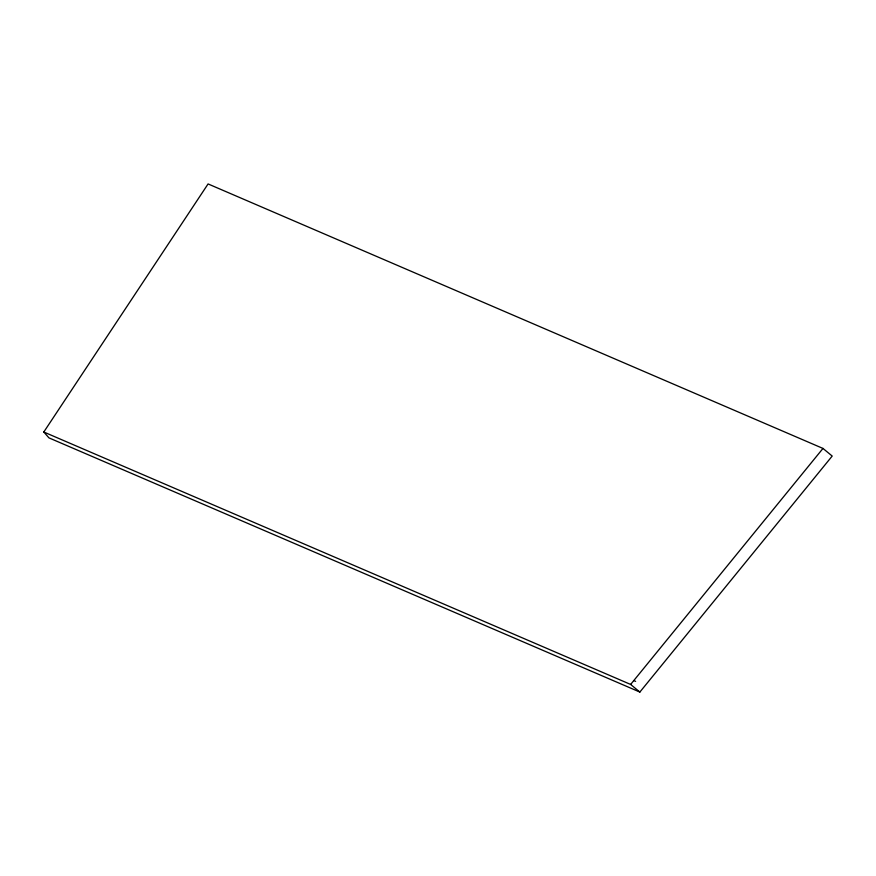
<?xml version="1.0" encoding="UTF-8"?>
<svg xmlns="http://www.w3.org/2000/svg" width="876" height="876" viewBox="0 0 876 876"><rect width="100%" height="100%" fill="white"/><g stroke="black" fill="none" stroke-linecap="round" stroke-linejoin="round"><path stroke-width="1.31" d="M43.8 432.01L208.083 183.938L822.98 448.435L832.2 456.057L639.863 692.062L48.936 437.869L43.8 432.01L630.632 684.441L639.863 692.062M630.632 684.441L822.98 448.435M633.797 680.564L635.615 681.353"/></g></svg>
